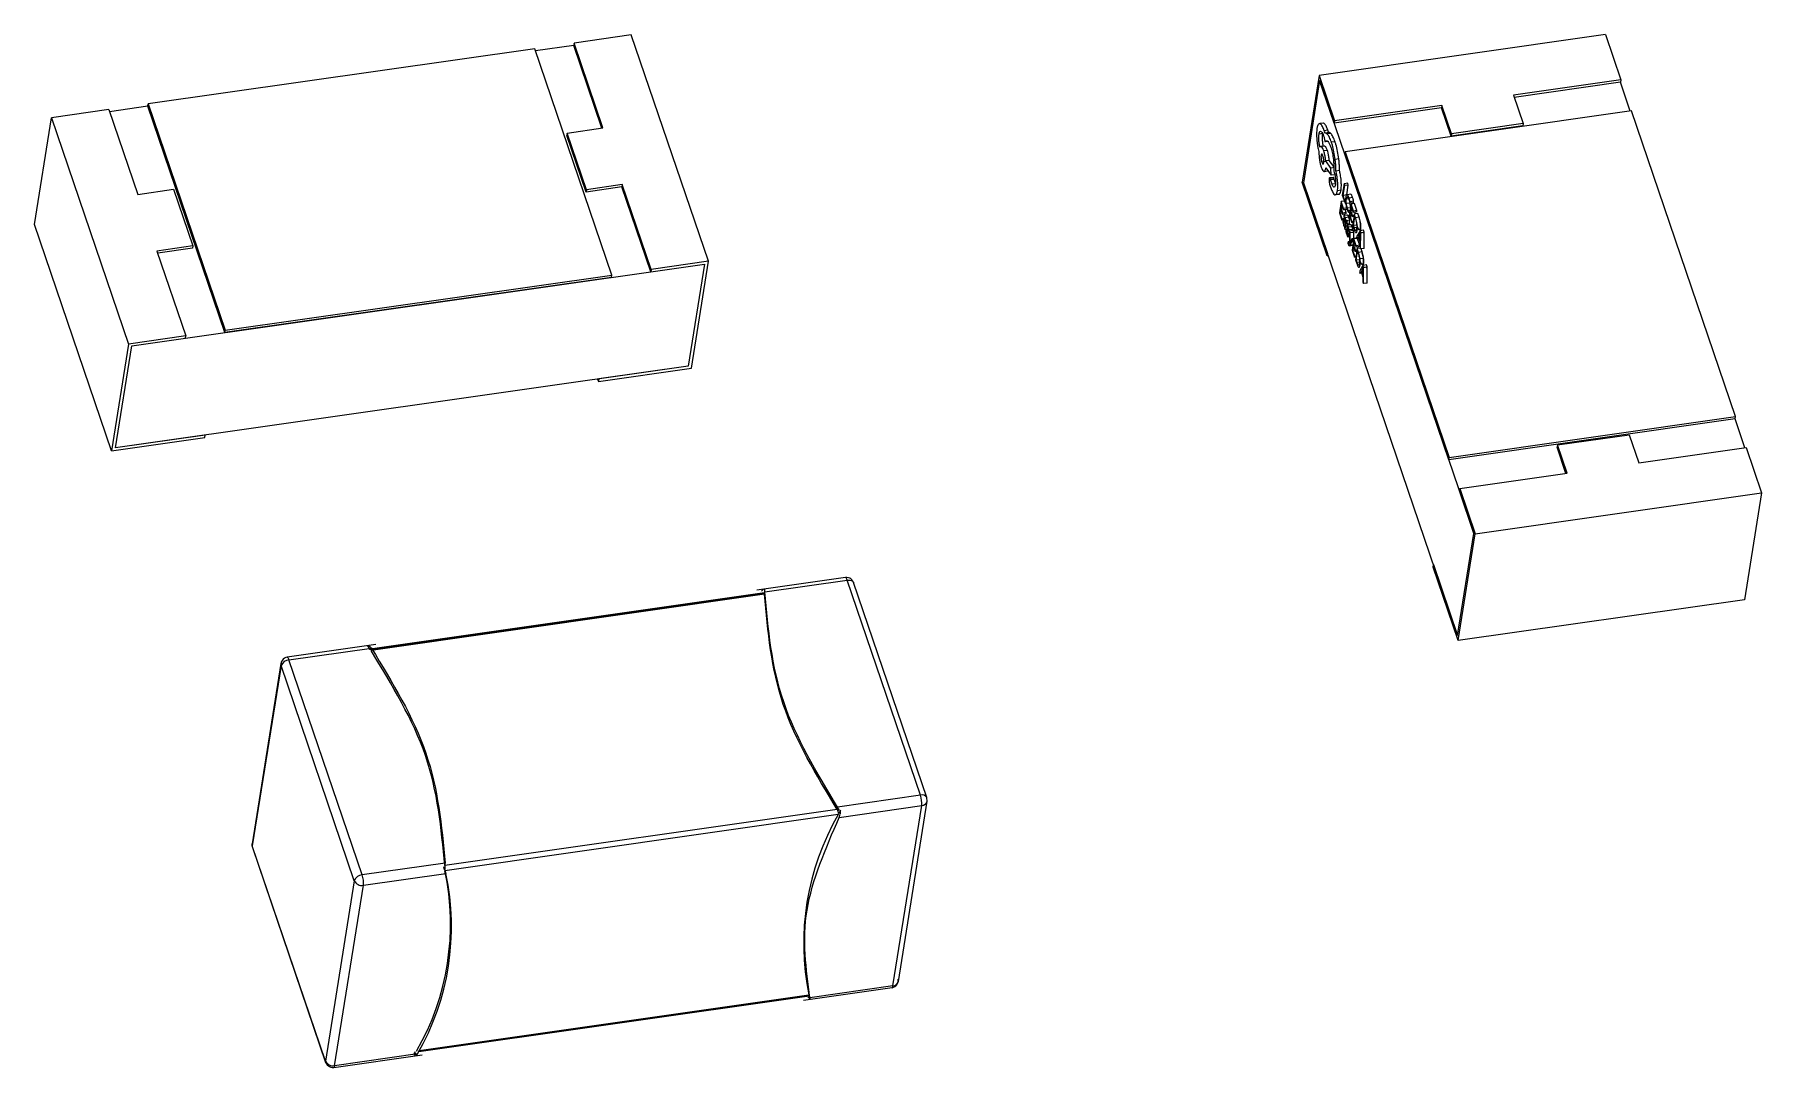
# Model space of a CAD drawing. Header units: millimetres. Extents: x 5 to 415, y 5 to 292.
# Drawn here: x 335.651 to 340.287, y 237.094 to 239.865 of the extents above; entities that cross this region are included whole.
import ezdxf

# ---------------------------------------------------------------- set-up
doc = ezdxf.new("R2010")
doc.units = ezdxf.units.MM

msp = doc.modelspace()

# ---------------------------------------------------------------- linework, layer by layer
at = {"color": 7, "linetype": 'Continuous', "lineweight": 25}
for p, q in [((337.0986, 239.8356), (336.996, 239.821)), ((337.0996, 239.842), (337.0986, 239.8356)), ((337.1742, 239.6138), (337.0986, 239.8356)), ((337.2533, 239.8639), (337.0996, 239.842)), ((337.1772, 239.6143), (337.0996, 239.842)), ((337.4602, 239.2567), (337.2533, 239.8639)), ((339.8678, 239.8649), (339.0993, 239.7553)), ((339.8678, 239.8649), (339.9091, 239.7435)), ((336.994, 239.8269), (335.9565, 239.6789)), ((337.2009, 239.2197), (336.994, 239.8269)), ((339.0993, 239.7553), (339.0536, 239.4688)), ((339.1008, 239.7413), (339.0572, 239.4676)), ((339.0993, 239.7553), (339.1406, 239.6338)), ((339.1396, 239.6274), (339.1008, 239.7413)), ((339.1008, 239.7413), (339.5147, 238.5269)), ((339.9091, 239.7435), (339.621, 239.7023)), ((339.9091, 239.7435), (339.9081, 239.7371)), ((339.621, 239.7023), (339.6468, 239.6264)), ((339.9081, 239.7371), (339.623, 239.6964)), ((339.9346, 239.6595), (339.9081, 239.7371)), ((335.8508, 239.6638), (335.6971, 239.6419)), ((335.8508, 239.6638), (335.9284, 239.4361)), ((335.9555, 239.6725), (335.8528, 239.6579)), ((335.9555, 239.6725), (335.9565, 239.6789)), ((336.1624, 239.0653), (335.9555, 239.6725)), ((335.9565, 239.6789), (336.1634, 239.0717)), ((339.4278, 239.6686), (339.1396, 239.6274)), ((339.4288, 239.6749), (339.1406, 239.6338)), ((339.9376, 239.66), (339.1691, 239.5503)), ((339.4288, 239.6749), (339.4278, 239.6686)), ((339.4537, 239.5927), (339.4278, 239.6686)), ((339.4547, 239.599), (339.4288, 239.6749)), ((340.2169, 238.8403), (339.9376, 239.66)), ((335.6514, 239.3554), (335.6971, 239.6419)), ((335.6971, 239.6419), (335.904, 239.0347)), ((337.0812, 239.6006), (337.0801, 239.5942)), ((337.0812, 239.6006), (337.1772, 239.6143)), ((337.1329, 239.4488), (337.0812, 239.6006)), ((339.1113, 239.6272), (339.1017, 239.6259)), ((339.123, 239.6081), (339.1134, 239.6067)), ((339.1156, 239.6004), (339.1154, 239.6004)), ((339.1252, 239.6018), (339.1156, 239.6004)), ((339.1406, 239.6338), (339.1396, 239.6274)), ((339.6458, 239.6201), (339.4537, 239.5927)), ((339.6468, 239.6264), (339.4547, 239.599)), ((339.6468, 239.6264), (339.6458, 239.6201)), ((337.1319, 239.4424), (337.0801, 239.5942)), ((339.1089, 239.5991), (339.0993, 239.5977)), ((339.1144, 239.5657), (339.1048, 239.5644)), ((339.1215, 239.5541), (339.1118, 239.5527)), ((339.1252, 239.5781), (339.1156, 239.5768)), ((339.1303, 239.5999), (339.1207, 239.5986)), ((339.1421, 239.5776), (339.1325, 239.5762)), ((339.4547, 239.599), (339.4537, 239.5927)), ((339.1071, 239.5442), (339.1065, 239.5441)), ((339.1165, 239.524), (339.1069, 239.5227)), ((339.1171, 239.5054), (339.1175, 239.5075)), ((339.1268, 239.5275), (339.1172, 239.5262)), ((339.1313, 239.5069), (339.1172, 239.5262)), ((339.1175, 239.5075), (339.1322, 239.4876)), ((339.1387, 239.5113), (339.1268, 239.5275)), ((339.1409, 239.5083), (339.1313, 239.5069)), ((339.1522, 239.5316), (339.1426, 239.5302)), ((339.1691, 239.5503), (339.1681, 239.544)), ((339.4474, 238.7242), (339.1681, 239.544)), ((339.1691, 239.5503), (339.4484, 238.7306)), ((337.2289, 239.4625), (337.1329, 239.4488)), ((337.2289, 239.4625), (337.2279, 239.4561)), ((337.3065, 239.2348), (337.2289, 239.4625)), ((339.1208, 239.2715), (339.0536, 239.4688)), ((339.0572, 239.4676), (339.1218, 239.2779)), ((339.471, 238.2532), (339.0572, 239.4676)), ((339.1132, 239.4976), (339.1228, 239.499)), ((339.137, 239.4816), (339.1274, 239.4802)), ((339.1276, 239.4638), (339.1328, 239.4487)), ((339.1395, 239.4779), (339.1299, 239.4766)), ((339.14, 239.4762), (339.1304, 239.4748)), ((339.1344, 239.4633), (339.1304, 239.4748)), ((339.1322, 239.4876), (339.1313, 239.5069)), ((339.1418, 239.4889), (339.1322, 239.4876)), ((339.144, 239.4647), (339.1344, 239.4633)), ((339.1385, 239.5004), (339.1392, 239.4983)), ((339.144, 239.4647), (339.14, 239.4762)), ((339.1446, 239.4994), (339.1542, 239.5008)), ((339.1665, 239.4646), (339.1617, 239.4344)), ((339.1761, 239.466), (339.1665, 239.4646)), ((339.1681, 239.46), (339.1665, 239.4646)), ((339.1777, 239.4613), (339.1681, 239.46)), ((339.1734, 239.4346), (339.1777, 239.4613)), ((339.1777, 239.4613), (339.1761, 239.466)), ((335.9284, 239.4361), (336.0245, 239.4498)), ((336.0245, 239.4498), (336.0762, 239.298)), ((337.2279, 239.4561), (337.1319, 239.4424)), ((337.1329, 239.4488), (337.1319, 239.4424)), ((337.3055, 239.2284), (337.2279, 239.4561)), ((339.1519, 239.4364), (339.1423, 239.435)), ((339.1448, 239.4357), (339.1544, 239.4371)), ((339.1584, 239.4473), (339.1488, 239.4459)), ((339.1588, 239.4167), (339.154, 239.3865)), ((339.1673, 239.4179), (339.1588, 239.4167)), ((339.1652, 239.3981), (339.1588, 239.4167)), ((339.1617, 239.4344), (339.1681, 239.4154)), ((339.1638, 239.4332), (339.1681, 239.46)), ((339.1734, 239.4346), (339.1638, 239.4332)), ((339.1687, 239.4189), (339.1638, 239.4332)), ((339.1681, 239.4154), (339.1687, 239.4189)), ((339.1706, 239.4158), (339.1681, 239.4154)), ((339.1687, 239.4189), (339.1705, 239.4191)), ((339.1713, 239.4099), (339.1693, 239.4156)), ((339.1756, 239.429), (339.1744, 239.4288)), ((339.1842, 239.4364), (339.1746, 239.435)), ((339.1894, 239.4276), (339.1798, 239.4262)), ((339.1819, 239.4124), (339.1825, 239.4164)), ((339.1921, 239.4178), (339.1825, 239.4164)), ((339.1915, 239.4137), (339.1921, 239.4178)), ((339.154, 239.3865), (339.1606, 239.3671)), ((339.1562, 239.3853), (339.1578, 239.3954)), ((339.161, 239.386), (339.1562, 239.3853)), ((339.1612, 239.3706), (339.1562, 239.3853)), ((339.1578, 239.3954), (339.1622, 239.3826)), ((339.1583, 239.3989), (339.1599, 239.4086)), ((339.1629, 239.3996), (339.1583, 239.3989)), ((339.1627, 239.386), (339.1583, 239.3989)), ((339.1599, 239.4086), (339.1646, 239.3947)), ((339.1606, 239.3671), (339.1612, 239.3706)), ((339.1622, 239.3826), (339.1627, 239.386)), ((339.1718, 239.3839), (339.1622, 239.3826)), ((339.1723, 239.3874), (339.1627, 239.386)), ((339.1684, 239.3719), (339.1642, 239.3713)), ((339.1646, 239.3947), (339.1652, 239.3981)), ((339.1742, 239.396), (339.1646, 239.3947)), ((339.1735, 239.3993), (339.1652, 239.3981)), ((339.1662, 239.3803), (339.1656, 239.3767)), ((339.1662, 239.3803), (339.1758, 239.3817)), ((339.1678, 239.3806), (339.1669, 239.3832)), ((339.1791, 239.3749), (339.1695, 239.3735)), ((339.1723, 239.3874), (339.1696, 239.3954)), ((339.1718, 239.3839), (339.1723, 239.3874)), ((339.1821, 239.413), (339.1725, 239.4117)), ((339.1742, 239.396), (339.1743, 239.3966)), ((339.178, 239.3882), (339.1786, 239.392)), ((339.178, 239.3882), (339.1817, 239.3887)), ((339.1823, 239.3925), (339.1786, 239.392)), ((339.1851, 239.41), (339.1803, 239.3798)), ((339.1803, 239.3798), (339.1869, 239.3604)), ((339.1915, 239.4137), (339.1819, 239.4124)), ((339.1824, 239.3786), (339.1841, 239.3887)), ((339.1873, 239.3792), (339.1824, 239.3786)), ((339.1874, 239.3638), (339.1824, 239.3786)), ((339.1841, 239.3887), (339.1884, 239.3758)), ((339.1846, 239.3922), (339.1861, 239.4018)), ((339.1892, 239.3928), (339.1846, 239.3922)), ((339.189, 239.3793), (339.1846, 239.3922)), ((339.1947, 239.4113), (339.1851, 239.41)), ((339.1914, 239.3914), (339.1851, 239.41)), ((339.1861, 239.4018), (339.1909, 239.3879)), ((339.1884, 239.3758), (339.189, 239.3793)), ((339.1929, 239.3765), (339.1884, 239.3758)), ((339.1934, 239.3799), (339.189, 239.3793)), ((339.194, 239.3838), (339.1892, 239.3536)), ((339.1909, 239.3879), (339.1914, 239.3914)), ((339.2005, 239.3893), (339.1909, 239.3879)), ((339.1913, 239.3524), (339.1951, 239.3757)), ((339.201, 239.3928), (339.1914, 239.3914)), ((339.2036, 239.3852), (339.194, 239.3838)), ((339.1975, 239.3735), (339.194, 239.3838)), ((339.201, 239.3928), (339.1947, 239.4113)), ((339.1951, 239.3757), (339.1969, 239.3702)), ((339.1974, 239.3843), (339.1959, 239.3887)), ((339.2071, 239.3749), (339.1975, 239.3735)), ((339.2005, 239.3893), (339.201, 239.3928)), ((339.2071, 239.3749), (339.2036, 239.3852)), ((335.8583, 238.7482), (335.6514, 239.3554)), ((339.163, 239.3618), (339.1648, 239.3541)), ((339.1646, 239.3643), (339.1655, 239.3658)), ((339.1647, 239.3605), (339.1646, 239.3643)), ((339.1657, 239.3561), (339.1647, 239.3605)), ((339.1655, 239.3658), (339.1672, 239.3628)), ((339.1676, 239.3529), (339.1657, 239.3561)), ((339.1698, 239.3604), (339.1671, 239.3671)), ((339.1671, 239.35), (339.1673, 239.35)), ((339.1672, 239.3628), (339.1693, 239.3575)), ((339.169, 239.3554), (339.1676, 239.3529)), ((339.1681, 239.35), (339.1676, 239.3466)), ((339.1676, 239.3466), (339.1691, 239.3421)), ((339.1777, 239.3513), (339.1681, 239.35)), ((339.1693, 239.3575), (339.169, 239.3554)), ((339.1691, 239.3421), (339.1714, 239.356)), ((339.1742, 239.3429), (339.1691, 239.3421)), ((339.181, 239.3574), (339.1714, 239.356)), ((339.172, 239.3407), (339.1714, 239.3368)), ((339.172, 239.3407), (339.1746, 239.3411)), ((339.1742, 239.3657), (339.1751, 239.3672)), ((339.1743, 239.3619), (339.1742, 239.3657)), ((339.1753, 239.3574), (339.1743, 239.3619)), ((339.1842, 239.3551), (339.1746, 239.3537)), ((339.1751, 239.3672), (339.1768, 239.3642)), ((339.1773, 239.3543), (339.1753, 239.3574)), ((339.1851, 239.3548), (339.1755, 239.3534)), ((339.1772, 239.3225), (339.1814, 239.323)), ((339.1786, 239.3568), (339.1773, 239.3543)), ((339.1878, 239.3494), (339.1782, 239.348)), ((339.1795, 239.3373), (339.1801, 239.341)), ((339.1814, 239.3376), (339.1795, 239.3373)), ((339.1897, 239.3424), (339.1801, 239.341)), ((339.1805, 239.3546), (339.181, 239.3574)), ((339.191, 239.3392), (339.1814, 239.3379)), ((339.1814, 239.3379), (339.1814, 239.3062)), ((339.1831, 239.3328), (339.1814, 239.3379)), ((339.1828, 239.3099), (339.1831, 239.3328)), ((339.1927, 239.3342), (339.1831, 239.3328)), ((339.1869, 239.3604), (339.1874, 239.3638)), ((339.1904, 239.3609), (339.1869, 239.3604)), ((339.1874, 239.3638), (339.1909, 239.3643)), ((339.1892, 239.3536), (339.1926, 239.3437)), ((339.1892, 239.339), (339.1897, 239.3424)), ((339.1927, 239.3342), (339.191, 239.3392)), ((339.2003, 239.3537), (339.1913, 239.3524)), ((339.1931, 239.3471), (339.1913, 239.3524)), ((339.1925, 239.3185), (339.1927, 239.3342)), ((339.2094, 239.3387), (339.1999, 239.3223)), ((339.1999, 239.3223), (339.2016, 239.3171)), ((339.209, 239.331), (339.2052, 239.3239)), ((339.2094, 239.3245), (339.2052, 239.3239)), ((339.2052, 239.3239), (339.2093, 239.3118)), ((339.2096, 239.3326), (339.209, 239.331)), ((339.2093, 239.3118), (339.2095, 239.3298)), ((339.219, 239.3401), (339.2094, 239.3387)), ((339.2111, 239.3338), (339.2094, 239.3387)), ((339.2095, 239.3298), (339.2096, 239.3324)), ((339.2192, 239.3339), (339.2096, 239.3326)), ((339.2108, 239.339), (339.2113, 239.3411)), ((339.2109, 239.2899), (339.2111, 239.3338)), ((339.2111, 239.3338), (339.2207, 239.3351)), ((339.2186, 239.3324), (339.2192, 239.3339)), ((339.2207, 239.3351), (339.219, 239.3401)), ((339.2192, 239.3338), (339.2191, 239.3311)), ((339.2205, 239.2912), (339.2207, 239.3351)), ((336.0762, 239.298), (335.9801, 239.2843)), ((335.9801, 239.2843), (336.0577, 239.0566)), ((336.0752, 239.2916), (335.9822, 239.2784)), ((336.0762, 239.298), (336.0752, 239.2916)), ((339.1218, 239.2779), (339.1208, 239.2715)), ((339.1772, 239.3089), (339.1767, 239.3055)), ((339.1767, 239.3055), (339.1776, 239.3023)), ((339.1814, 239.3095), (339.1772, 239.3089)), ((339.178, 239.3059), (339.1772, 239.3089)), ((339.1814, 239.3062), (339.1801, 239.3043)), ((339.1801, 239.2986), (339.1897, 239.3)), ((339.1819, 239.3), (339.1898, 239.3132)), ((339.1827, 239.3076), (339.1828, 239.3099)), ((339.1923, 239.3089), (339.1827, 239.3076)), ((339.184, 239.3101), (339.1828, 239.3099)), ((339.1832, 239.3086), (339.1828, 239.3074)), ((339.1882, 239.3178), (339.1832, 239.3086)), ((339.1928, 239.3169), (339.188, 239.2867)), ((339.188, 239.2867), (339.1946, 239.2674)), ((339.1882, 239.3178), (339.1978, 239.3192)), ((339.1898, 239.3132), (339.1882, 239.3178)), ((339.1923, 239.3135), (339.1898, 239.3132)), ((339.1902, 239.2855), (339.1918, 239.2957)), ((339.195, 239.2862), (339.1902, 239.2855)), ((339.1952, 239.2708), (339.1902, 239.2855)), ((339.1918, 239.2957), (339.1962, 239.2828)), ((339.1923, 239.2992), (339.1939, 239.3088)), ((339.1969, 239.2998), (339.1923, 239.2992)), ((339.1967, 239.2863), (339.1923, 239.2992)), ((339.2013, 239.3181), (339.1928, 239.3169)), ((339.1992, 239.2984), (339.1928, 239.3169)), ((339.1939, 239.3088), (339.1986, 239.2949)), ((339.1962, 239.2828), (339.1967, 239.2863)), ((339.2006, 239.2834), (339.1962, 239.2828)), ((339.2011, 239.2869), (339.1967, 239.2863)), ((339.2018, 239.2908), (339.1969, 239.2606)), ((339.1983, 239.3177), (339.1978, 239.3192)), ((339.1986, 239.2949), (339.1992, 239.2984)), ((339.2082, 239.2963), (339.1986, 239.2949)), ((339.1991, 239.2594), (339.2028, 239.2826)), ((339.2088, 239.2998), (339.1992, 239.2984)), ((339.2016, 239.3171), (339.2041, 239.3219)), ((339.2056, 239.3177), (339.2016, 239.3171)), ((339.2102, 239.292), (339.2018, 239.2908)), ((339.2053, 239.2805), (339.2018, 239.2908)), ((339.2088, 239.2998), (339.2028, 239.3173)), ((339.2028, 239.2826), (339.2046, 239.2772)), ((339.2051, 239.2912), (339.2036, 239.2956)), ((339.2041, 239.3219), (339.2092, 239.3069)), ((339.2149, 239.2819), (339.2053, 239.2805)), ((339.2082, 239.2963), (339.2088, 239.2998)), ((339.2092, 239.3069), (339.2092, 239.295)), ((339.2092, 239.295), (339.2109, 239.2899)), ((339.2205, 239.2912), (339.2109, 239.2899)), ((339.2149, 239.2819), (339.2121, 239.29)), ((335.9126, 239.0297), (337.4496, 239.249)), ((337.3055, 239.2284), (337.4496, 239.249)), ((337.3065, 239.2348), (337.3055, 239.2284)), ((337.4602, 239.2567), (337.3065, 239.2348)), ((337.4496, 239.249), (337.406, 238.9753)), ((337.4145, 238.9703), (337.4602, 239.2567)), ((339.1208, 239.2715), (339.1238, 239.2719)), ((339.1946, 239.2674), (339.1952, 239.2708)), ((339.1981, 239.2679), (339.1946, 239.2674)), ((339.1952, 239.2708), (339.1987, 239.2713)), ((339.1969, 239.2606), (339.2003, 239.2507)), ((339.208, 239.2606), (339.1991, 239.2594)), ((339.2009, 239.2541), (339.1991, 239.2594)), ((339.2171, 239.2457), (339.2076, 239.2292)), ((339.2189, 239.2642), (339.2093, 239.2629)), ((339.2167, 239.238), (339.2129, 239.2308)), ((339.2171, 239.2314), (339.2129, 239.2308)), ((339.2129, 239.2308), (339.217, 239.2188)), ((339.2173, 239.2395), (339.2167, 239.238)), ((339.217, 239.2188), (339.2172, 239.2367)), ((339.2267, 239.2471), (339.2171, 239.2457)), ((339.2188, 239.2408), (339.2171, 239.2457)), ((339.2172, 239.2367), (339.2173, 239.2394)), ((339.2269, 239.2409), (339.2173, 239.2395)), ((339.2186, 239.246), (339.219, 239.2481)), ((339.2187, 239.1968), (339.2188, 239.2408)), ((339.2188, 239.2408), (339.2284, 239.2421)), ((339.2264, 239.2394), (339.2269, 239.2409)), ((339.2284, 239.2421), (339.2267, 239.2471)), ((339.2269, 239.2408), (339.2268, 239.2381)), ((339.2283, 239.1982), (339.2284, 239.2421)), ((337.1999, 239.2133), (336.1624, 239.0653)), ((336.1634, 239.0717), (337.2009, 239.2197)), ((337.1999, 239.2133), (337.2009, 239.2197)), ((339.2076, 239.2292), (339.2094, 239.2241)), ((339.2094, 239.2241), (339.2119, 239.2289)), ((339.2119, 239.2289), (339.217, 239.2139)), ((339.217, 239.2139), (339.2169, 239.202)), ((339.2169, 239.202), (339.2187, 239.1968)), ((339.2283, 239.1982), (339.2187, 239.1968)), ((336.0577, 239.0566), (335.904, 239.0347)), ((335.9126, 239.0297), (336.0567, 239.0502)), ((336.0567, 239.0502), (336.0577, 239.0566)), ((336.1624, 239.0653), (336.1634, 239.0717)), ((335.904, 239.0347), (335.8583, 238.7482)), ((335.869, 238.756), (335.9126, 239.0297)), ((337.406, 238.9753), (335.869, 238.756)), ((337.1648, 238.9347), (337.4145, 238.9703)), ((337.406, 238.9753), (337.1658, 238.941)), ((337.1628, 238.9406), (337.1648, 238.9347)), ((337.1658, 238.941), (337.1648, 238.9347)), ((340.2159, 238.8339), (339.4474, 238.7242)), ((339.4484, 238.7306), (340.2169, 238.8403)), ((340.2159, 238.8339), (340.2169, 238.8403)), ((340.2423, 238.7563), (340.2159, 238.8339)), ((335.8583, 238.7482), (336.1081, 238.7839)), ((336.1091, 238.7902), (335.869, 238.756)), ((336.1081, 238.7839), (336.1091, 238.7902)), ((339.7392, 238.7641), (339.9313, 238.7916)), ((339.9313, 238.7916), (339.9572, 238.7157)), ((339.4474, 238.7242), (339.4484, 238.7306)), ((339.7392, 238.7641), (339.7382, 238.7578)), ((339.762, 238.6878), (339.7382, 238.7578)), ((339.7651, 238.6882), (339.7392, 238.7641)), ((339.9572, 238.7157), (340.2454, 238.7568)), ((340.2454, 238.7568), (340.2868, 238.6353)), ((339.4769, 238.6471), (339.7651, 238.6882)), ((339.4759, 238.6407), (339.4769, 238.6471)), ((339.5147, 238.5269), (339.4759, 238.6407)), ((339.4769, 238.6471), (339.5183, 238.5257)), ((339.5183, 238.5257), (340.2868, 238.6353)), ((340.2868, 238.6353), (340.2411, 238.3489)), ((339.471, 238.2532), (339.5147, 238.5269)), ((339.4726, 238.2392), (339.5183, 238.5257)), ((339.4053, 238.4366), (339.4063, 238.443)), ((339.4063, 238.443), (339.471, 238.2532)), ((337.8281, 238.4084), (337.5906, 238.3745)), ((337.6117, 238.3698), (337.833, 238.4014)), ((338.0295, 237.8245), (337.833, 238.4014)), ((338.0464, 237.8182), (337.8499, 238.3951)), ((339.4726, 238.2392), (339.4053, 238.4366)), ((337.6107, 238.3673), (336.5521, 238.2163)), ((337.6057, 238.3644), (336.5525, 238.2142)), ((337.6107, 238.3634), (336.5546, 238.2127)), ((337.6073, 238.3767), (337.6031, 238.372)), ((337.6106, 238.3659), (337.6107, 238.3634)), ((337.6107, 238.3772), (337.6107, 238.3668)), ((337.6114, 238.3764), (337.6107, 238.3772)), ((337.6117, 238.3698), (337.6114, 238.376)), ((340.2411, 238.3489), (339.4726, 238.2392)), ((336.5671, 238.2285), (336.3295, 238.1946)), ((336.3344, 238.1875), (336.5557, 238.2191)), ((336.5457, 238.2252), (336.5496, 238.2249)), ((336.5524, 238.2158), (336.5457, 238.2252)), ((336.5499, 238.2218), (336.5491, 238.2257)), ((336.5502, 238.2246), (336.5557, 238.2191)), ((336.3126, 238.1779), (336.2355, 237.6942)), ((336.3132, 238.1721), (336.236, 237.6883)), ((336.5097, 237.5952), (336.3132, 238.1721)), ((336.531, 237.6107), (336.3344, 238.1875)), ((338.0295, 237.8245), (337.8069, 237.7927)), ((337.8117, 237.7838), (337.8069, 237.7927)), ((337.8114, 237.765), (338.0327, 237.7966)), ((337.9555, 237.3129), (338.0327, 237.7966)), ((337.9701, 237.3249), (338.0473, 237.8086)), ((337.8058, 237.7864), (336.7526, 237.6361)), ((337.8089, 237.7726), (336.7528, 237.6219)), ((337.8089, 237.7726), (337.81, 237.7756)), ((337.8151, 237.7843), (337.8104, 237.7755)), ((337.8114, 237.765), (337.8143, 237.7738)), ((337.8145, 237.7749), (337.8151, 237.7843)), ((336.4326, 237.1115), (336.236, 237.6883)), ((336.2363, 237.6846), (336.4328, 237.1078)), ((336.7537, 237.6425), (336.531, 237.6107)), ((336.5341, 237.5828), (336.7554, 237.6144)), ((336.7521, 237.6245), (336.75, 237.6323)), ((336.5097, 237.5952), (336.4326, 237.1115)), ((336.4569, 237.099), (336.5341, 237.5828)), ((336.6829, 237.1371), (337.7306, 237.2866)), ((337.7156, 237.2744), (337.9532, 237.3083)), ((337.7271, 237.2838), (337.7325, 237.2782)), ((337.7303, 237.287), (337.7336, 237.2771)), ((337.9555, 237.3129), (337.7328, 237.2811)), ((337.7336, 237.2771), (337.7328, 237.2811)), ((337.7331, 237.2779), (337.7371, 237.2776)), ((336.4546, 237.0944), (336.6921, 237.1283)), ((336.6796, 237.1308), (336.4569, 237.099)), ((336.6713, 237.1268), (336.671, 237.1331)), ((336.672, 237.1256), (336.6713, 237.1264)), ((336.6754, 237.1261), (336.672, 237.136))]:
    msp.add_line(p, q, dxfattribs=at)
at = {"color": 8, "linetype": 'Continuous', "lineweight": 25}
for p, q in [((339.1189, 239.5056), (339.1171, 239.5054)), ((339.1785, 239.4247), (339.1727, 239.4238)), ((339.1754, 239.4291), (339.1753, 239.4291)), ((339.1836, 239.4004), (339.1751, 239.3992)), ((339.1764, 239.3315), (339.1742, 239.3312)), ((339.1766, 239.3476), (339.1754, 239.3474)), ((339.1777, 239.3448), (339.1754, 239.3444)), ((339.1793, 239.3386), (339.1766, 239.3382)), ((339.1814, 239.33), (339.1781, 239.3296)), ((339.1814, 239.325), (339.1781, 239.3245)), ((339.1931, 239.3471), (339.2003, 239.3482)), ((339.2095, 239.3311), (339.209, 239.331)), ((339.1814, 239.3064), (339.178, 239.3059)), ((339.1903, 239.3012), (339.1819, 239.3)), ((339.2009, 239.2541), (339.208, 239.2551)), ((339.2077, 239.2515), (339.2119, 239.2521)), ((339.2173, 239.2381), (339.2167, 239.238)), ((336.6841, 237.1394), (337.7302, 237.2887)), ((337.7305, 237.2842), (337.7308, 237.2843))]:
    msp.add_line(p, q, dxfattribs=at)
at = {"color": 8, "linetype": 'Continuous', "lineweight": 25, "flags": 128}
for points in [[(337.833, 238.4014), (337.8319, 238.4041), (337.8308, 238.4062), (337.8298, 238.4077), (337.8287, 238.4084), (337.8281, 238.4084)], [(337.833, 238.4014), (337.8367, 238.4017), (337.8402, 238.4014), (337.8433, 238.4007), (337.846, 238.3996), (337.848, 238.398), (337.8495, 238.396), (337.8499, 238.3951)], [(336.3295, 238.1946), (336.3302, 238.1945), (336.3312, 238.1938), (336.3323, 238.1924), (336.3334, 238.1902), (336.3344, 238.1875)], [(337.9532, 237.3083), (337.9535, 237.3084), (337.9543, 237.3092), (337.955, 237.3107), (337.9555, 237.3129)], [(336.4569, 237.099), (336.4564, 237.0968), (336.4558, 237.0953), (336.4549, 237.0945), (336.4546, 237.0944)]]:
    msp.add_lwpolyline(points, dxfattribs=at)
at = {"color": 7, "linetype": 'Continuous', "lineweight": 25, "flags": 128}
for points in [[(338.0467, 237.8145), (338.0467, 237.817), (338.0464, 237.8182)], [(338.0473, 237.8086), (338.0474, 237.8115), (338.0467, 237.8145)], [(336.236, 237.6883), (336.2353, 237.6913), (336.2355, 237.6942)], [(336.236, 237.6883), (336.236, 237.6859), (336.2363, 237.6846)]]:
    msp.add_lwpolyline(points, dxfattribs=at)
at = {"color": 7, "linetype": 'Continuous', "lineweight": 25}
for centre, radius, start, end in [((337.8306, 238.3889), 0.0197, 7.2718, 97.2458), ((336.3246, 238.176), 0.0121, 140.9359, 199.151), ((336.3326, 238.1751), 0.0197, 98.9959, 188.9699), ((336.3358, 238.1633), 0.0242, 93.2495, 158.8823), ((337.9651, 237.8031), 0.0679, 354.4782, 18.3679), ((338.4017, 237.428), 0.6858, 149.8287, 191.7183), ((336.5323, 237.5865), 0.0242, 93.2495, 158.8823), ((336.4666, 237.5893), 0.0679, 354.4782, 18.3679), ((336.0856, 237.4787), 0.6824, 330.0834, 12.1139), ((336.0882, 237.4711), 0.6824, 330.0834, 12.1139), ((336.5299, 237.6047), 0.0223, 205.1883, 280.7611), ((337.9501, 237.3277), 0.0197, 278.9959, 8.9699), ((336.4399, 237.1102), 0.00742, 169.8833, 222.2705), ((336.4521, 237.114), 0.0197, 187.2718, 277.2458), ((336.4528, 237.121), 0.0223, 205.1883, 280.7611)]:
    msp.add_arc(centre, radius, start, end, dxfattribs=at)
at = {"color": 8, "linetype": 'Continuous', "lineweight": 25}
for centre, radius, start, end in [((338.0338, 237.8102), 0.015, 32.5824, 106.6542), ((338.0322, 237.812), 0.0154, 271.649, 347.4092), ((337.9546, 237.3288), 0.016, 273.3178, 345.7404)]:
    msp.add_arc(centre, radius, start, end, dxfattribs=at)
at = {"color": 7, "linetype": 'Continuous', "lineweight": 25}
for points, knots in [([(339.0937, 239.6134), (339.0933, 239.6091), (339.0923, 239.6004), (339.0929, 239.5876), (339.0936, 239.5804), (339.0937, 239.5792)], [0, 0, 0, 0, 0.454694, 0.909172, 1, 1, 1, 1]), ([(339.1017, 239.6259), (339.1003, 239.6258), (339.0973, 239.6256), (339.0949, 239.6197), (339.094, 239.6147), (339.0937, 239.6134)], [0, 0, 0, 0, 0.424889, 0.84963, 1, 1, 1, 1]), ([(339.0993, 239.5977), (339.0997, 239.5996), (339.1006, 239.6037), (339.103, 239.606), (339.1059, 239.6048), (339.1089, 239.6004), (339.1107, 239.5956), (339.1115, 239.5936)], [0, 0, 0, 0, 0.191764, 0.405091, 0.619648, 0.837074, 1, 1, 1, 1]), ([(339.1134, 239.6067), (339.1118, 239.611), (339.1085, 239.6195), (339.1044, 239.6246), (339.1023, 239.6256), (339.1017, 239.6259)], [0, 0, 0, 0, 0.426314, 0.852603, 1, 1, 1, 1]), ([(339.123, 239.6081), (339.1214, 239.6123), (339.1181, 239.6209), (339.114, 239.626), (339.1119, 239.627), (339.1113, 239.6272)], [0, 0, 0, 0, 0.426314, 0.852603, 1, 1, 1, 1]), ([(339.1154, 239.6004), (339.1152, 239.601), (339.1149, 239.6021), (339.1142, 239.6042), (339.1137, 239.6057), (339.1134, 239.6067)], [0, 0, 0, 0, 0.261766, 0.523548, 1, 1, 1, 1]), ([(339.1207, 239.5986), (339.1198, 239.5993), (339.1184, 239.6003), (339.1166, 239.6006), (339.1158, 239.6004), (339.1154, 239.6004)], [0, 0, 0, 0, 0.493301, 0.746115, 1, 1, 1, 1]), ([(339.125, 239.6018), (339.1248, 239.6023), (339.1245, 239.6035), (339.1238, 239.6056), (339.1233, 239.6071), (339.123, 239.6081)], [0, 0, 0, 0, 0.261766, 0.523548, 1, 1, 1, 1]), ([(339.1303, 239.5999), (339.1294, 239.6006), (339.128, 239.6017), (339.1262, 239.6019), (339.1254, 239.6018), (339.125, 239.6018)], [0, 0, 0, 0, 0.493301, 0.746115, 1, 1, 1, 1]), ([(339.0937, 239.5792), (339.094, 239.5762), (339.0947, 239.5701), (339.0964, 239.5596), (339.098, 239.5526), (339.099, 239.5484)], [0, 0, 0, 0, 0.293077, 0.573432, 1, 1, 1, 1]), ([(339.1014, 239.5626), (339.1008, 239.5659), (339.0995, 239.573), (339.0986, 239.5842), (339.0986, 239.5927), (339.0991, 239.5965), (339.0993, 239.5977)], [0, 0, 0, 0, 0.259143, 0.56201, 0.861103, 1, 1, 1, 1]), ([(339.1118, 239.5527), (339.1109, 239.5551), (339.109, 239.5601), (339.106, 239.5641), (339.1033, 239.5651), (339.102, 239.5633), (339.1014, 239.5626)], [0, 0, 0, 0, 0.246407, 0.517412, 0.794337, 1, 1, 1, 1]), ([(339.111, 239.564), (339.1104, 239.5673), (339.1091, 239.5744), (339.1082, 239.5856), (339.1082, 239.594), (339.1087, 239.5979), (339.1089, 239.5991)], [0, 0, 0, 0, 0.259143, 0.56201, 0.861103, 1, 1, 1, 1]), ([(339.1115, 239.5936), (339.1119, 239.5922), (339.1127, 239.5896), (339.1142, 239.584), (339.115, 239.5796), (339.1156, 239.5768)], [0, 0, 0, 0, 0.267166, 0.534175, 1, 1, 1, 1]), ([(339.1215, 239.5541), (339.1206, 239.5564), (339.1187, 239.5614), (339.1158, 239.5655), (339.1141, 239.5655), (339.1134, 239.5656)], [0, 0, 0, 0, 0.336744, 0.707106, 1, 1, 1, 1]), ([(339.1156, 239.5768), (339.1167, 239.5782), (339.1188, 239.5812), (339.1232, 239.5786), (339.1272, 239.5721), (339.1296, 239.5657), (339.1305, 239.5631)], [0, 0, 0, 0, 0.274199, 0.548531, 0.817714, 1, 1, 1, 1]), ([(339.1325, 239.5762), (339.1307, 239.581), (339.1271, 239.5905), (339.123, 239.5964), (339.121, 239.5983), (339.1207, 239.5986)], [0, 0, 0, 0, 0.468839, 0.937532, 1, 1, 1, 1]), ([(339.1268, 239.5275), (339.1264, 239.5309), (339.1256, 239.5379), (339.1236, 239.5471), (339.1221, 239.552), (339.1215, 239.5541)], [0, 0, 0, 0, 0.354496, 0.736573, 1, 1, 1, 1]), ([(339.1421, 239.5776), (339.1403, 239.5824), (339.1367, 239.5919), (339.1326, 239.5977), (339.1306, 239.5997), (339.1303, 239.5999)], [0, 0, 0, 0, 0.468839, 0.937532, 1, 1, 1, 1]), ([(339.1305, 239.5631), (339.1319, 239.5587), (339.1345, 239.55), (339.1373, 239.5341), (339.1389, 239.5182), (339.139, 239.5069), (339.1386, 239.5016), (339.1385, 239.5004)], [0, 0, 0, 0, 0.229627, 0.45921, 0.691269, 0.926211, 1, 1, 1, 1]), ([(339.1426, 239.5302), (339.1416, 239.5369), (339.1396, 239.5503), (339.1359, 239.5659), (339.1333, 239.5737), (339.1325, 239.5762)], [0, 0, 0, 0, 0.403455, 0.807369, 1, 1, 1, 1]), ([(339.1522, 239.5316), (339.1512, 239.5383), (339.1492, 239.5517), (339.1455, 239.5672), (339.1429, 239.5751), (339.1421, 239.5776)], [0, 0, 0, 0, 0.403455, 0.807369, 1, 1, 1, 1]), ([(339.099, 239.5484), (339.099, 239.5454), (339.0991, 239.5392), (339.1004, 239.5283), (339.1024, 239.5178), (339.1042, 239.5121), (339.105, 239.5095)], [0, 0, 0, 0, 0.241254, 0.502474, 0.769136, 1, 1, 1, 1]), ([(339.1096, 239.5394), (339.1091, 239.5407), (339.1084, 239.5426), (339.1074, 239.544), (339.1067, 239.5445), (339.1062, 239.5445), (339.1055, 239.5436), (339.1048, 239.5412), (339.1044, 239.538), (339.1045, 239.5349), (339.1046, 239.5326), (339.105, 239.5302), (339.1057, 239.5267), (339.1064, 239.5243), (339.1069, 239.5227)], [0, 0, 0, 0, 0.133941, 0.192257, 0.247755, 0.30326, 0.361597, 0.49561, 0.627859, 0.685116, 0.740111, 0.796245, 0.856727, 1, 1, 1, 1]), ([(339.105, 239.5095), (339.1059, 239.5071), (339.1078, 239.5021), (339.1109, 239.4979), (339.1138, 239.4972), (339.116, 239.4998), (339.1168, 239.5037), (339.1171, 239.5054)], [0, 0, 0, 0, 0.191764, 0.405091, 0.619648, 0.837074, 1, 1, 1, 1]), ([(339.1069, 239.5227), (339.1074, 239.5213), (339.1082, 239.5195), (339.1091, 239.518), (339.1098, 239.5175), (339.1104, 239.5176), (339.1111, 239.5185), (339.1117, 239.5209), (339.1121, 239.5241), (339.1121, 239.5271), (339.1119, 239.5295), (339.1115, 239.5319), (339.1108, 239.5354), (339.1101, 239.5378), (339.1096, 239.5394)], [0, 0, 0, 0, 0.134021, 0.192361, 0.247869, 0.30337, 0.36169, 0.495639, 0.627904, 0.685171, 0.740173, 0.796306, 0.856777, 1, 1, 1, 1]), ([(339.1172, 239.5262), (339.1168, 239.5295), (339.116, 239.5365), (339.114, 239.5458), (339.1125, 239.5507), (339.1118, 239.5527)], [0, 0, 0, 0, 0.354496, 0.736573, 1, 1, 1, 1]), ([(339.1446, 239.4994), (339.1446, 239.5024), (339.1445, 239.5086), (339.1439, 239.5191), (339.143, 239.5265), (339.1426, 239.5302)], [0, 0, 0, 0, 0.308143, 0.649588, 1, 1, 1, 1]), ([(339.1542, 239.5008), (339.1542, 239.5038), (339.1541, 239.51), (339.1535, 239.5204), (339.1526, 239.5278), (339.1522, 239.5316)], [0, 0, 0, 0, 0.308143, 0.649588, 1, 1, 1, 1]), ([(339.1262, 239.4779), (339.1261, 239.477), (339.1259, 239.4754), (339.1261, 239.472), (339.1265, 239.4685), (339.1271, 239.4656), (339.1275, 239.4642), (339.1276, 239.4638)], [0, 0, 0, 0, 0.220434, 0.440514, 0.669978, 0.902915, 1, 1, 1, 1]), ([(339.1299, 239.4766), (339.1296, 239.4774), (339.129, 239.479), (339.128, 239.4802), (339.1271, 239.4804), (339.1265, 239.4794), (339.1263, 239.4783), (339.1262, 239.4779)], [0, 0, 0, 0, 0.212915, 0.425764, 0.641388, 0.859934, 1, 1, 1, 1]), ([(339.1304, 239.4748), (339.1304, 239.475), (339.1303, 239.4753), (339.1301, 239.4759), (339.13, 239.4764), (339.1299, 239.4766)], [0, 0, 0, 0, 0.247598, 0.623799, 1, 1, 1, 1]), ([(339.1433, 239.4616), (339.1429, 239.4599), (339.1422, 239.4565), (339.1401, 239.4549), (339.1378, 239.4563), (339.1358, 239.4597), (339.1347, 239.4625), (339.1344, 239.4633)], [0, 0, 0, 0, 0.23091, 0.460094, 0.685318, 0.908605, 1, 1, 1, 1]), ([(339.1395, 239.4779), (339.1392, 239.4787), (339.1386, 239.4804), (339.1377, 239.4816), (339.1372, 239.4815), (339.137, 239.4815)], [0, 0, 0, 0, 0.36802, 0.735926, 1, 1, 1, 1]), ([(339.1392, 239.4983), (339.1399, 239.4959), (339.1414, 239.491), (339.143, 239.4822), (339.1438, 239.4734), (339.1439, 239.4663), (339.1435, 239.4629), (339.1433, 239.4616)], [0, 0, 0, 0, 0.215059, 0.429164, 0.643771, 0.860232, 1, 1, 1, 1]), ([(339.14, 239.4762), (339.14, 239.4763), (339.1399, 239.4767), (339.1397, 239.4773), (339.1396, 239.4777), (339.1395, 239.4779)], [0, 0, 0, 0, 0.247598, 0.623799, 1, 1, 1, 1]), ([(339.1488, 239.4459), (339.1491, 239.4497), (339.1499, 239.4571), (339.1491, 239.4719), (339.1474, 239.4866), (339.1454, 239.4955), (339.1446, 239.4994)], [0, 0, 0, 0, 0.259817, 0.51936, 0.790661, 1, 1, 1, 1]), ([(339.1584, 239.4473), (339.1587, 239.451), (339.1595, 239.4584), (339.1587, 239.4733), (339.157, 239.488), (339.155, 239.4969), (339.1542, 239.5008)], [0, 0, 0, 0, 0.259817, 0.51936, 0.790661, 1, 1, 1, 1]), ([(339.1328, 239.4487), (339.1342, 239.4453), (339.1371, 239.4387), (339.1404, 239.4355), (339.142, 239.4351), (339.1423, 239.435)], [0, 0, 0, 0, 0.449433, 0.898724, 1, 1, 1, 1]), ([(339.1423, 239.435), (339.1435, 239.4353), (339.146, 239.4358), (339.1479, 239.4412), (339.1486, 239.4452), (339.1488, 239.4459)], [0, 0, 0, 0, 0.448971, 0.897813, 1, 1, 1, 1]), ([(339.1519, 239.4364), (339.1531, 239.4367), (339.1556, 239.4372), (339.1575, 239.4426), (339.1582, 239.4466), (339.1584, 239.4473)], [0, 0, 0, 0, 0.448971, 0.897813, 1, 1, 1, 1]), ([(339.171, 239.4285), (339.1708, 239.4274), (339.1704, 239.4243), (339.1703, 239.419), (339.1707, 239.4146), (339.1708, 239.4129)], [0, 0, 0, 0, 0.269586, 0.728744, 1, 1, 1, 1]), ([(339.1746, 239.435), (339.174, 239.435), (339.1727, 239.4348), (339.1716, 239.4319), (339.1711, 239.4294), (339.171, 239.4285)], [0, 0, 0, 0, 0.3820907, 0.7623084, 1, 1, 1, 1]), ([(339.1725, 239.4117), (339.1724, 239.4133), (339.1721, 239.4167), (339.1723, 239.4208), (339.1725, 239.4229), (339.1727, 239.4238)], [0, 0, 0, 0, 0.346165, 0.716876, 1, 1, 1, 1]), ([(339.1727, 239.4238), (339.1728, 239.4247), (339.1733, 239.427), (339.1742, 239.429), (339.1751, 239.4291), (339.1754, 239.4291)], [0, 0, 0, 0, 0.290571, 0.744047, 1, 1, 1, 1]), ([(339.1798, 239.4262), (339.179, 239.4285), (339.1777, 239.4318), (339.1759, 239.4343), (339.175, 239.4348), (339.1746, 239.435)], [0, 0, 0, 0, 0.495819, 0.741985, 1, 1, 1, 1]), ([(339.1754, 239.4291), (339.1758, 239.4289), (339.1768, 239.4284), (339.1781, 239.4258), (339.179, 239.4235), (339.1793, 239.4227)], [0, 0, 0, 0, 0.352829, 0.743998, 1, 1, 1, 1]), ([(339.1793, 239.4227), (339.1796, 239.4216), (339.1803, 239.4195), (339.1812, 239.4161), (339.1817, 239.4136), (339.1819, 239.4124)], [0, 0, 0, 0, 0.346999, 0.668608, 1, 1, 1, 1]), ([(339.1825, 239.4164), (339.1823, 239.4176), (339.1818, 239.4199), (339.1808, 239.4232), (339.1802, 239.4252), (339.1798, 239.4262)], [0, 0, 0, 0, 0.3158119, 0.6553478, 1, 1, 1, 1]), ([(339.1894, 239.4276), (339.1886, 239.4298), (339.1873, 239.4332), (339.1855, 239.4357), (339.1847, 239.4361), (339.1842, 239.4364)], [0, 0, 0, 0, 0.495819, 0.741985, 1, 1, 1, 1]), ([(339.1921, 239.4178), (339.1919, 239.4189), (339.1914, 239.4213), (339.1904, 239.4245), (339.1898, 239.4266), (339.1894, 239.4276)], [0, 0, 0, 0, 0.3158119, 0.6553478, 1, 1, 1, 1]), ([(339.163, 239.3686), (339.1629, 239.3676), (339.1627, 239.3657), (339.1629, 239.3631), (339.163, 239.3618)], [0, 0, 0, 0, 0.510404, 1, 1, 1, 1]), ([(339.1671, 239.3671), (339.1666, 239.3681), (339.1658, 239.3699), (339.1647, 239.371), (339.1641, 239.371), (339.1635, 239.3705), (339.1632, 239.3693), (339.163, 239.3686)], [0, 0, 0, 0, 0.287483, 0.528614, 0.641441, 0.754812, 1, 1, 1, 1]), ([(339.1656, 239.3767), (339.1661, 239.3761), (339.1672, 239.3749), (339.1683, 239.3722), (339.1689, 239.3708)], [0, 0, 0, 0, 0.508361, 1, 1, 1, 1]), ([(339.1695, 239.3735), (339.1691, 239.3745), (339.1685, 239.3763), (339.1673, 239.3788), (339.1666, 239.3798), (339.1662, 239.3803)], [0, 0, 0, 0, 0.33395, 0.622376, 1, 1, 1, 1]), ([(339.1689, 239.3708), (339.1691, 239.37), (339.1695, 239.3688), (339.1698, 239.3669), (339.17, 239.3651), (339.1701, 239.3627), (339.1699, 239.3612), (339.1698, 239.3604)], [0, 0, 0, 0, 0.2465519, 0.3575772, 0.4674598, 0.7056805, 1, 1, 1, 1]), ([(339.1714, 239.356), (339.1716, 239.3576), (339.1718, 239.3599), (339.1716, 239.3641), (339.1712, 239.3675), (339.1704, 239.3707), (339.1698, 239.3726), (339.1695, 239.3735)], [0, 0, 0, 0, 0.3324125, 0.4892319, 0.6467146, 0.8358761, 1, 1, 1, 1]), ([(339.1708, 239.4129), (339.1711, 239.4107), (339.1717, 239.4062), (339.173, 239.4006), (339.174, 239.3976), (339.1744, 239.3964)], [0, 0, 0, 0, 0.372593, 0.742275, 1, 1, 1, 1]), ([(339.1751, 239.3992), (339.1746, 239.401), (339.1736, 239.4041), (339.1728, 239.4086), (339.1726, 239.411), (339.1725, 239.4117)], [0, 0, 0, 0, 0.4696357, 0.8467777, 1, 1, 1, 1]), ([(339.1744, 239.3964), (339.1748, 239.3952), (339.1756, 239.3929), (339.1768, 239.3901), (339.1776, 239.3888), (339.178, 239.3882)], [0, 0, 0, 0, 0.369929, 0.68047, 1, 1, 1, 1]), ([(339.1786, 239.392), (339.1783, 239.3924), (339.1777, 239.3932), (339.1765, 239.3956), (339.1757, 239.3978), (339.1751, 239.3992)], [0, 0, 0, 0, 0.2704919, 0.5408776, 1, 1, 1, 1]), ([(339.1791, 239.3749), (339.1787, 239.3759), (339.1781, 239.3777), (339.1769, 239.3801), (339.1762, 239.3811), (339.1758, 239.3817)], [0, 0, 0, 0, 0.33395, 0.622376, 1, 1, 1, 1]), ([(339.181, 239.3574), (339.1812, 239.3589), (339.1814, 239.3612), (339.1812, 239.3654), (339.1808, 239.3689), (339.18, 239.3721), (339.1794, 239.374), (339.1791, 239.3749)], [0, 0, 0, 0, 0.3324125, 0.4892319, 0.6467146, 0.8358761, 1, 1, 1, 1]), ([(339.184, 239.4032), (339.1838, 239.4041), (339.1831, 239.4064), (339.1825, 239.41), (339.1822, 239.4124), (339.1821, 239.413)], [0, 0, 0, 0, 0.317543, 0.802838, 1, 1, 1, 1]), ([(339.1969, 239.3702), (339.1976, 239.3681), (339.1988, 239.3641), (339.1996, 239.3593), (339.2, 239.357)], [0, 0, 0, 0, 0.527531, 1, 1, 1, 1]), ([(339.2015, 239.3559), (339.2011, 239.3586), (339.2003, 239.364), (339.1987, 239.3698), (339.1978, 239.3727), (339.1975, 239.3735)], [0, 0, 0, 0, 0.42241, 0.842679, 1, 1, 1, 1]), ([(339.2065, 239.3716), (339.2072, 239.3695), (339.2084, 239.3655), (339.2092, 239.3607), (339.2096, 239.3584)], [0, 0, 0, 0, 0.527531, 1, 1, 1, 1]), ([(339.2111, 239.3573), (339.2107, 239.36), (339.2099, 239.3654), (339.2084, 239.3712), (339.2074, 239.3741), (339.2071, 239.3749)], [0, 0, 0, 0, 0.42241, 0.842679, 1, 1, 1, 1]), ([(339.1648, 239.3541), (339.1651, 239.3534), (339.1656, 239.3519), (339.1665, 239.3505), (339.1674, 239.3498), (339.1678, 239.35), (339.1681, 239.3501)], [0, 0, 0, 0, 0.2564, 0.497661, 0.740149, 1, 1, 1, 1]), ([(339.1714, 239.3368), (339.1715, 239.336), (339.1718, 239.3344), (339.1726, 239.3315), (339.1731, 239.3297), (339.1735, 239.3285)], [0, 0, 0, 0, 0.26433, 0.528545, 1, 1, 1, 1]), ([(339.1742, 239.3312), (339.1737, 239.3326), (339.1731, 239.3347), (339.1724, 239.338), (339.1721, 239.3398), (339.172, 239.3407)], [0, 0, 0, 0, 0.484055, 0.738877, 1, 1, 1, 1]), ([(339.1735, 239.3285), (339.1738, 239.3277), (339.1744, 239.3261), (339.1754, 239.324), (339.176, 239.3232), (339.1764, 239.3227)], [0, 0, 0, 0, 0.342931, 0.610323, 1, 1, 1, 1]), ([(339.1738, 239.3517), (339.1737, 239.3514), (339.1736, 239.3507), (339.1735, 239.3492), (339.1736, 239.3479), (339.1736, 239.347)], [0, 0, 0, 0, 0.27482, 0.531849, 1, 1, 1, 1]), ([(339.1736, 239.347), (339.1737, 239.3462), (339.1739, 239.3445), (339.1744, 239.3417), (339.1749, 239.3397), (339.1751, 239.3386)], [0, 0, 0, 0, 0.288002, 0.595884, 1, 1, 1, 1]), ([(339.1755, 239.3534), (339.1752, 239.3536), (339.1746, 239.354), (339.174, 239.3532), (339.1738, 239.3522), (339.1738, 239.3517)], [0, 0, 0, 0, 0.371795, 0.746684, 1, 1, 1, 1]), ([(339.1757, 239.3279), (339.1755, 239.3281), (339.175, 239.3288), (339.1745, 239.3302), (339.1742, 239.3312)], [0, 0, 0, 0, 0.326809, 1, 1, 1, 1]), ([(339.1751, 239.3386), (339.1753, 239.3379), (339.1756, 239.3364), (339.176, 239.3342), (339.1763, 239.3327), (339.1764, 239.332)], [0, 0, 0, 0, 0.3601623, 0.6781674, 1, 1, 1, 1]), ([(339.1754, 239.3444), (339.1754, 239.3447), (339.1753, 239.3454), (339.1753, 239.3465), (339.1754, 239.3471), (339.1754, 239.3474)], [0, 0, 0, 0, 0.255945, 0.603033, 1, 1, 1, 1]), ([(339.1754, 239.3474), (339.1754, 239.3477), (339.1756, 239.3482), (339.1758, 239.3484), (339.1761, 239.3482), (339.1762, 239.3482)], [0, 0, 0, 0, 0.3312, 0.663686, 1, 1, 1, 1]), ([(339.1766, 239.3382), (339.1765, 239.3389), (339.1762, 239.3402), (339.1757, 239.3423), (339.1755, 239.3437), (339.1754, 239.3444)], [0, 0, 0, 0, 0.333213, 0.664528, 1, 1, 1, 1]), ([(339.1782, 239.348), (339.1779, 239.3488), (339.1774, 239.3502), (339.1765, 239.3522), (339.1759, 239.353), (339.1755, 239.3534)], [0, 0, 0, 0, 0.313389, 0.58301, 1, 1, 1, 1]), ([(339.1764, 239.3288), (339.1764, 239.3285), (339.1763, 239.328), (339.1761, 239.3277), (339.1759, 239.3278), (339.1759, 239.3278)], [0, 0, 0, 0, 0.4673446, 0.8452762, 1, 1, 1, 1]), ([(339.1762, 239.3482), (339.1763, 239.348), (339.1766, 239.3477), (339.177, 239.3468), (339.1773, 239.3459), (339.1775, 239.3454)], [0, 0, 0, 0, 0.293205, 0.550279, 1, 1, 1, 1]), ([(339.1764, 239.332), (339.1764, 239.3317), (339.1765, 239.3309), (339.1766, 239.3297), (339.1765, 239.3291), (339.1764, 239.3288)], [0, 0, 0, 0, 0.26023, 0.617586, 1, 1, 1, 1]), ([(339.1764, 239.3227), (339.1766, 239.3226), (339.1772, 239.3222), (339.1778, 239.3229), (339.178, 239.324), (339.1781, 239.3245)], [0, 0, 0, 0, 0.350906, 0.704075, 1, 1, 1, 1]), ([(339.1781, 239.3296), (339.178, 239.3307), (339.1777, 239.3327), (339.1772, 239.3356), (339.1768, 239.3373), (339.1766, 239.3382)], [0, 0, 0, 0, 0.375033, 0.686035, 1, 1, 1, 1]), ([(339.1775, 239.3454), (339.1777, 239.3448), (339.1781, 239.3435), (339.1789, 239.3408), (339.1793, 239.3387), (339.1795, 239.3373)], [0, 0, 0, 0, 0.26663, 0.533423, 1, 1, 1, 1]), ([(339.1781, 239.3245), (339.1781, 239.3249), (339.1783, 239.3259), (339.1783, 239.3276), (339.1782, 239.3291), (339.1781, 239.3296)], [0, 0, 0, 0, 0.276916, 0.736651, 1, 1, 1, 1]), ([(339.1801, 239.341), (339.1799, 239.3417), (339.1796, 239.343), (339.179, 239.3454), (339.1785, 239.347), (339.1782, 239.348)], [0, 0, 0, 0, 0.263968, 0.527902, 1, 1, 1, 1]), ([(339.1851, 239.3548), (339.1848, 239.3551), (339.1845, 239.3554), (339.1842, 239.3551), (339.1842, 239.355)], [0, 0, 0, 0, 0.904901, 1, 1, 1, 1]), ([(339.1878, 239.3494), (339.1875, 239.3502), (339.187, 239.3516), (339.1861, 239.3536), (339.1855, 239.3543), (339.1851, 239.3548)], [0, 0, 0, 0, 0.313389, 0.58301, 1, 1, 1, 1]), ([(339.1897, 239.3424), (339.1896, 239.343), (339.1893, 239.3444), (339.1886, 239.3468), (339.1881, 239.3484), (339.1878, 239.3494)], [0, 0, 0, 0, 0.263968, 0.527902, 1, 1, 1, 1]), ([(339.1926, 239.3437), (339.1935, 239.3413), (339.1948, 239.3377), (339.1967, 239.3348), (339.1976, 239.3342), (339.198, 239.3339)], [0, 0, 0, 0, 0.5058167, 0.7475368, 1, 1, 1, 1]), ([(339.1973, 239.3396), (339.197, 239.3398), (339.1963, 239.3403), (339.1949, 239.3425), (339.1939, 239.3452), (339.1931, 239.3471)], [0, 0, 0, 0, 0.2312813, 0.4695114, 1, 1, 1, 1]), ([(339.2, 239.3445), (339.1997, 239.343), (339.1992, 239.3408), (339.1981, 239.3396), (339.1976, 239.3396), (339.1973, 239.3396)], [0, 0, 0, 0, 0.5288533, 0.7671755, 1, 1, 1, 1]), ([(339.198, 239.3339), (339.1987, 239.3339), (339.1999, 239.3337), (339.201, 239.3363), (339.2015, 239.3388), (339.2017, 239.3397)], [0, 0, 0, 0, 0.379681, 0.753774, 1, 1, 1, 1]), ([(339.2, 239.357), (339.2001, 239.3559), (339.2004, 239.3536), (339.2005, 239.3491), (339.2002, 239.3464), (339.2, 239.3445)], [0, 0, 0, 0, 0.230656, 0.467269, 1, 1, 1, 1]), ([(339.2017, 239.3397), (339.2019, 239.3419), (339.2023, 239.3456), (339.202, 239.3517), (339.2017, 239.3549), (339.2015, 239.3559)], [0, 0, 0, 0, 0.482247, 0.843898, 1, 1, 1, 1]), ([(339.2069, 239.341), (339.2066, 239.3412), (339.2059, 239.3416), (339.2045, 239.3439), (339.2035, 239.3466), (339.2027, 239.3485)], [0, 0, 0, 0, 0.2312813, 0.4695114, 1, 1, 1, 1]), ([(339.2096, 239.3459), (339.2093, 239.3444), (339.2088, 239.3422), (339.2078, 239.3409), (339.2072, 239.341), (339.2069, 239.341)], [0, 0, 0, 0, 0.5288533, 0.7671755, 1, 1, 1, 1]), ([(339.2096, 239.3584), (339.2097, 239.3572), (339.21, 239.355), (339.2101, 239.3504), (339.2098, 239.3478), (339.2096, 239.3459)], [0, 0, 0, 0, 0.230656, 0.467269, 1, 1, 1, 1]), ([(339.2113, 239.3411), (339.2115, 239.3433), (339.212, 239.347), (339.2116, 239.3531), (339.2113, 239.3563), (339.2111, 239.3573)], [0, 0, 0, 0, 0.482247, 0.843898, 1, 1, 1, 1]), ([(339.1776, 239.3023), (339.178, 239.3015), (339.1787, 239.2998), (339.1798, 239.2987), (339.1809, 239.2988), (339.1815, 239.2996), (339.1819, 239.3)], [0, 0, 0, 0, 0.217545, 0.441851, 0.697057, 1, 1, 1, 1]), ([(339.1801, 239.3043), (339.1799, 239.3042), (339.1796, 239.3039), (339.1791, 239.304), (339.1786, 239.3047), (339.1782, 239.3055), (339.178, 239.3059)], [0, 0, 0, 0, 0.278014, 0.526104, 0.760443, 1, 1, 1, 1]), ([(339.2046, 239.2772), (339.2053, 239.2751), (339.2065, 239.2711), (339.2074, 239.2663), (339.2077, 239.264)], [0, 0, 0, 0, 0.527531, 1, 1, 1, 1]), ([(339.2093, 239.2629), (339.2088, 239.2656), (339.208, 239.271), (339.2065, 239.2768), (339.2055, 239.2797), (339.2053, 239.2805)], [0, 0, 0, 0, 0.4224102, 0.8426793, 1, 1, 1, 1]), ([(339.2143, 239.2786), (339.2149, 239.2765), (339.2162, 239.2725), (339.217, 239.2676), (339.2173, 239.2653)], [0, 0, 0, 0, 0.527531, 1, 1, 1, 1]), ([(339.2189, 239.2642), (339.2185, 239.267), (339.2176, 239.2724), (339.2161, 239.2782), (339.2151, 239.2811), (339.2149, 239.2819)], [0, 0, 0, 0, 0.4224102, 0.8426793, 1, 1, 1, 1]), ([(339.2003, 239.2507), (339.2012, 239.2482), (339.2026, 239.2447), (339.2044, 239.2418), (339.2053, 239.2412), (339.2058, 239.2409)], [0, 0, 0, 0, 0.505817, 0.747537, 1, 1, 1, 1]), ([(339.205, 239.2466), (339.2047, 239.2468), (339.2041, 239.2473), (339.2026, 239.2495), (339.2016, 239.2522), (339.2009, 239.2541)], [0, 0, 0, 0, 0.231281, 0.469511, 1, 1, 1, 1]), ([(339.2077, 239.2515), (339.2074, 239.25), (339.2069, 239.2478), (339.2059, 239.2465), (339.2053, 239.2466), (339.205, 239.2466)], [0, 0, 0, 0, 0.528853, 0.767175, 1, 1, 1, 1]), ([(339.2058, 239.2409), (339.2064, 239.2408), (339.2076, 239.2407), (339.2088, 239.2433), (339.2092, 239.2458), (339.2094, 239.2467)], [0, 0, 0, 0, 0.3796809, 0.7537737, 1, 1, 1, 1]), ([(339.2077, 239.264), (339.2079, 239.2629), (339.2081, 239.2606), (339.2082, 239.2561), (339.2079, 239.2534), (339.2077, 239.2515)], [0, 0, 0, 0, 0.230656, 0.467269, 1, 1, 1, 1]), ([(339.2094, 239.2467), (339.2096, 239.2489), (339.2101, 239.2526), (339.2098, 239.2587), (339.2094, 239.2619), (339.2093, 239.2629)], [0, 0, 0, 0, 0.482247, 0.843898, 1, 1, 1, 1]), ([(339.2146, 239.2479), (339.2143, 239.2482), (339.2137, 239.2486), (339.2122, 239.2508), (339.2112, 239.2536), (339.2105, 239.2555)], [0, 0, 0, 0, 0.231281, 0.469511, 1, 1, 1, 1]), ([(339.2173, 239.2529), (339.217, 239.2514), (339.2165, 239.2492), (339.2155, 239.2479), (339.2149, 239.2479), (339.2146, 239.2479)], [0, 0, 0, 0, 0.528853, 0.767175, 1, 1, 1, 1]), ([(339.2173, 239.2653), (339.2175, 239.2642), (339.2177, 239.262), (339.2178, 239.2574), (339.2175, 239.2547), (339.2173, 239.2529)], [0, 0, 0, 0, 0.230656, 0.467269, 1, 1, 1, 1]), ([(339.219, 239.2481), (339.2193, 239.2502), (339.2197, 239.254), (339.2194, 239.2601), (339.219, 239.2633), (339.2189, 239.2642)], [0, 0, 0, 0, 0.482247, 0.843898, 1, 1, 1, 1]), ([(336.5527, 238.2149), (336.5526, 238.2153), (336.5525, 238.2162), (336.5523, 238.2164), (336.5523, 238.2158), (336.5524, 238.2147), (336.5525, 238.2142)], [0, 0, 0, 0, 0.249933, 0.499955, 0.749978, 1, 1, 1, 1]), ([(336.7501, 237.6321), (336.7508, 237.6299), (336.7518, 237.6267), (336.7533, 237.6216), (336.7545, 237.6176), (336.7551, 237.6152), (336.7554, 237.6144)], [0, 0, 0, 0, 0.323401, 0.46276, 0.799985, 1, 1, 1, 1]), ([(336.7526, 237.6361), (336.7527, 237.6353), (336.7528, 237.6336), (336.7528, 237.6305), (336.7526, 237.6274), (336.7522, 237.6256), (336.752, 237.6246)], [0, 0, 0, 0, 0.250022, 0.500045, 0.750067, 1, 1, 1, 1]), ([(337.7306, 237.2867), (337.7306, 237.2867), (337.7307, 237.2866), (337.7305, 237.2874), (337.7303, 237.2884), (337.7302, 237.2887)], [0, 0, 0, 0, 0.217609, 0.725331, 1, 1, 1, 1]), ([(336.6796, 237.1308), (336.6788, 237.1294), (336.6774, 237.1272), (336.6758, 237.1264), (336.6752, 237.126)], [0, 0, 0, 0, 0.638529, 1, 1, 1, 1])]:
    msp.add_open_spline(points, degree=3, knots=knots, dxfattribs=at)
for points in [[(337.6057, 238.3644), (337.606, 238.365), (337.6066, 238.3662), (337.6079, 238.367), (337.6092, 238.367), (337.6102, 238.3662), (337.6106, 238.3659)], [(337.8058, 237.7864), (337.7498, 237.8792), (337.6377, 238.065), (337.6197, 238.2639), (337.6107, 238.3634)], [(337.8069, 237.7927), (337.7508, 237.8856), (337.6387, 238.0713), (337.6207, 238.2703), (337.6117, 238.3698)], [(336.7526, 237.6361), (336.7431, 237.7356), (336.7241, 237.9346), (336.6111, 238.12), (336.5546, 238.2127)], [(336.5557, 238.2191), (336.6121, 238.1264), (336.7251, 237.941), (336.7441, 237.742), (336.7537, 237.6425)], [(337.7328, 237.2811), (337.7224, 237.3584), (337.7016, 237.5131), (337.7748, 237.6811), (337.8114, 237.765)], [(337.81, 237.7756), (337.8097, 237.7765), (337.8093, 237.7782), (337.8083, 237.7812), (337.8072, 237.784), (337.8063, 237.7856), (337.8058, 237.7864)], [(336.7534, 237.6328), (336.7535, 237.6346), (336.7537, 237.6381), (336.7537, 237.641), (336.7537, 237.6425)]]:
    msp.add_open_spline(points, degree=3, dxfattribs=at)

doc.saveas('drawing.dxf')
